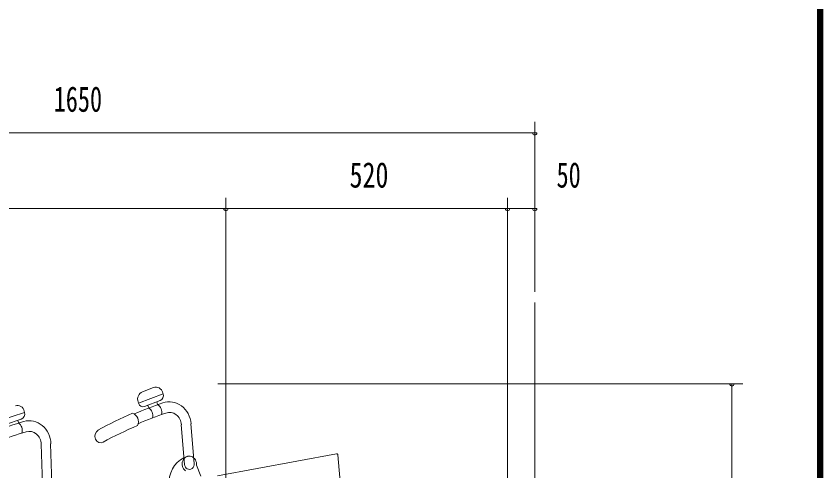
# Model space of a CAD drawing. Units: millimetres, scale not verified. Extents: x -5740 to 5740, y -4020 to 4020.
# Drawn here: x 4251 to 5740, y 706 to 1546 of the extents above; entities that cross this region are included whole.
import ezdxf
from ezdxf.enums import TextEntityAlignment as Align

# ---------------------------------------------------------------- set-up
doc = ezdxf.new("R2010")
doc.units = ezdxf.units.MM
doc.header["$LTSCALE"] = 10
for name, color, linetype, lineweight in [('0-0_0', 7, 'Continuous', 18), ('0-1_0-F1TEXT', 5, 'Continuous', 18), ('0-2_2ラック-03BODL', 7, 'Continuous', 18), ('0-9_2ラック-F寸法', 3, 'Continuous', 18), ('0-E_2-03BODL', 2, 'Continuous', 18), ('1-1_2-53DIM', 3, 'Continuous', 18), ('1-3_2-F', 3, 'Continuous', 18)]:
    doc.layers.add(name, color=color, linetype=linetype, lineweight=lineweight)
doc.styles.add('ＭＳ ゴシック', font='')
doc.styles.get('ＭＳ ゴシック').set_extended_font_data('MS Gothic')

# ---------------------------------------------------------------- blocks, each defined once
blk = doc.blocks.new('jf')
at = {"layer": '0-E_2-03BODL'}
for p, q in [((10006.18, 6525.31), (10039.33, 6534.89)), ((10032.23, 6532.84), (10033.56, 6528.09)), ((10080.72, 6488.49), (10083.2, 6414.79)), ((10102.88, 6415.48), (10100.4, 6489.17))]:
    blk.add_line(p, q, dxfattribs=at)
blk.add_lwpolyline([(9993.34, 6534.59), (9994.01, 6532.18), (10046.11, 6547.25), (10045.44, 6549.65)], dxfattribs=at)
for centre, major_axis, start_param, end_param in [((10031.23, 6545.54), (15, 0), 0.2774092, 1.8482056), ((10036.63, 6544.51), (10, 0), 4.9897756, 6.5605719), ((10297.47, 5577.67), (1000, 0), 1.8262973, 1.8897016), ((10025.35, 6514.36), (16.07, 0), 5.9589928, 7.308371), ((10056.11, 6487.63), (45, 0), 0.0341793, 1.8262899), ((10297.47, 5577.67), (980, 0), 1.8262971, 1.8890084), ((10056.11, 6487.63), (25, 0), 0.0341857, 1.8262963)]:
    blk.add_ellipse(centre, major_axis=major_axis, ratio=0.984808, start_param=start_param, end_param=end_param, dxfattribs=at)
blk = doc.blocks.new('jr')
at = {"layer": '0-E_2-03BODL', "color": 6}
for p, q in [((16924.96, 6900.14), (16901.28, 6893.3)), ((16903.97, 6865.48), (16937.12, 6875.06)), ((16912.4, 6862.79), (16911.07, 6867.53)), ((16930.01, 6873.01), (16931.34, 6868.26)), ((16978.5, 6828.66), (16980.98, 6754.97)), ((17000.67, 6755.65), (16998.18, 6829.35)), ((17013.23, 6732.1), (17005.29, 6752.25)), ((17048, 6730.66), (17298.39, 6760)), ((17310.81, 6482.63), (17301.13, 6757.6))]:
    blk.add_line(p, q, dxfattribs=at)
blk.add_lwpolyline([(16891.12, 6874.76), (16891.8, 6872.36), (16943.89, 6887.42), (16943.22, 6889.83)], dxfattribs=at)
for centre, major_axis, start_param, end_param in [((16929.01, 6885.72), (15, 0), 0.2774092, 1.8482056), ((16905.33, 6878.87), (15, 0), 1.8482056, 3.4190016), ((16934.42, 6884.68), (10, 0), 4.9897756, 6.5605719), ((17195.25, 5917.85), (1000, 0), 1.8262973, 1.8897016), ((16901.27, 6875.1), (10, 0), 3.4189793, 4.9897756), ((16923.13, 6854.53), (16.07, 0), 5.9589928, 7.308371), ((16953.89, 6827.81), (45, 0), 0.0341793, 1.8262899), ((17195.25, 5917.85), (1002.5, 0), 1.8923733, 1.9717105), ((16873.39, 6839.48), (16.07, 0), 5.7516013, 7.5367557), ((17195.25, 5917.85), (980, 0), 1.8262971, 1.8890084), ((16904.19, 6849.05), (16.07, 0), 5.9612624, 7.308371), ((16953.89, 6827.81), (25, 0), 0.0341857, 1.8262963), ((16809.87, 6815.13), (12.5, 0), 1.9717091, 5.1133015), ((17195.25, 5917.85), (977.5, 0), 1.8913645, 1.9717105), ((16996.76, 6720.83), (50, 0), 1.7439109, 3.0519336), ((16990.83, 6755.31), (15, 0), 6.0780138, 10.3909773), ((16990.83, 6755.31), (10, 0), 3.1757647, 6.3173574), ((17298.68, 6757.51), (2.5, 0), 0.0357133, 1.6857258)]:
    blk.add_ellipse(centre, major_axis=major_axis, ratio=0.984808, start_param=start_param, end_param=end_param, dxfattribs=at)

msp = doc.modelspace()

# ---------------------------------------------------------------- linework, layer by layer
at = {"layer": '0-1_0-F1TEXT'}
for points in [[(5740, 4020.13), (-5740, 4020.13), (-5740, -4019.87), (5740, -4019.87)], [(5739, 4019.13), (5739, -4018.87), (-5739, -4018.87), (-5739, 4019.13)], [(5738, 4018.13), (5738, -4017.87), (-5738, -4017.87), (-5738, 4018.13)], [(5737, 4017.13), (5737, -4016.87), (-5737, -4016.87), (-5737, 4017.13)], [(5736, 4016.13), (5736, -4015.87), (-5736, -4015.87), (-5736, 4016.13)], [(5735, 4015.13), (5735, -4014.87), (-5735, -4014.87), (-5735, 4015.13)], [(5734, 4014.13), (5734, -4013.87), (-5734, -4013.87), (-5734, 4014.13)], [(5733, 4013.13), (5733, -4012.87), (-5733, -4012.87), (-5733, 4013.13)], [(5732, 4012.13), (5732, -4011.87), (-5732, -4011.87), (-5732, 4012.13)], [(5731, 4011.13), (5731, -4010.87), (-5731, -4010.87), (-5731, 4011.13)], [(5730, 4010.13), (5730, -4009.87), (-5730, -4009.87), (-5730, 4010.13)]]:
    msp.add_lwpolyline(points, close=True, dxfattribs=at)
at = {"layer": '0-2_2ラック-03BODL'}
msp.add_line((5208.01, -383.02), (5208.01, 1016.98), dxfattribs=at)
at = {"layer": '0-9_2ラック-F寸法'}
for p, q in [((5592.02, 866.98), (4622.85, 866.98)), ((5576.02, 866.98), (5568.02, 866.98)), ((5572.02, -383.02), (5572.02, 866.98))]:
    msp.add_line(p, q, dxfattribs=at)
msp.add_arc((5572.02, 866.98), 4, 180, 0, dxfattribs=at)
at = {"layer": '0-E_2-03BODL', "color": 3}
msp.add_line((4642.01, 1190.45), (4634.01, 1190.45), dxfattribs=at)
msp.add_arc((4638.01, 1190.45), 4, 180, 0, dxfattribs=at)
at = {"layer": '1-1_2-53DIM'}
for p, q in [((3552.01, 1190.45), (4638.01, 1190.45)), ((4642.01, 1190.45), (4634.01, 1190.45))]:
    msp.add_line(p, q, dxfattribs=at)
msp.add_arc((4638.01, 1190.45), 4, 180, 0, dxfattribs=at)
at = {"layer": '1-3_2-F'}
for p, q in [((5208.01, 1350.45), (5208.01, 1036.98)), ((5208.01, 1330.45), (3552.01, 1330.45)), ((5212.01, 1330.45), (5204.01, 1330.45)), ((4638.02, 1210.45), (4638.02, -225.59)), ((5158.01, 1210.45), (5158.01, 112.35)), ((4642.01, 1190.45), (4634.01, 1190.45)), ((5158.01, 1190.45), (4638.01, 1190.45)), ((5162.01, 1190.45), (5154.01, 1190.45)), ((5208.01, 1190.45), (5158.01, 1190.45)), ((5212.01, 1190.45), (5204.01, 1190.45))]:
    msp.add_line(p, q, dxfattribs=at)
for centre in [(5208.01, 1330.45), (4638.01, 1190.45), (5158.01, 1190.45), (5208.01, 1190.45)]:
    msp.add_arc(centre, 4, 180, 0, dxfattribs=at)

# ---------------------------------------------------------------- block references
at = {"layer": '0-0_0', "xscale": 0.886, "rotation": 3.02}
msp.add_blockref('jr', (-10106.72, -6820.16), dxfattribs=at)
at = {"layer": '0-0_0', "xscale": 0.886}
msp.add_blockref('jf', (-4634.73, -5733.15), dxfattribs=at)

# ---------------------------------------------------------------- texts
at = {"layer": '1-3_2-F', "color": 7, "style": 'ＭＳ ゴシック'}
for s, width, p in [('1650', 0.7, (4319.96, 1355.25)), ('520', 0.75, (4866.17, 1215.25)), ('50', 0.7, (5248.35, 1215.25))]:
    msp.add_text(s, height=46.89, dxfattribs=dict(at, width=width)).set_placement(p, align=Align.BOTTOM_LEFT)

doc.saveas('drawing.dxf')
